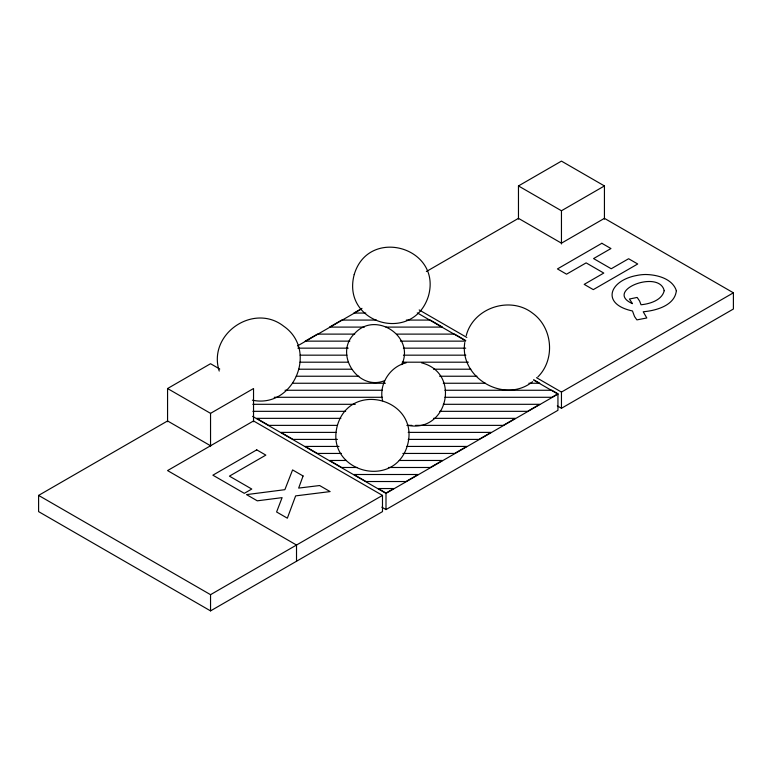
<?xml version="1.0" encoding="UTF-8"?>
<svg xmlns="http://www.w3.org/2000/svg" width="772" height="772" viewBox="0 0 772 772"><rect width="100%" height="100%" fill="white"/><g stroke="black" fill="none" stroke-linecap="round" stroke-linejoin="round"><path stroke-width="1.16" d="M401.749 364.654C415.249 336.563 375.481 310.344 354.686 333.485C333.485 353.286 357.658 391.549 384.62 380.664M466.23 335.608C473.304 307.758 510.089 295.608 532.583 313.171C552.704 327.704 555.522 359.366 537.852 376.968M167.563 421.734L167.563 388.528L210.544 363.718L219.759 369.035M518.466 219.142L518.466 185.936L561.456 161.116L604.437 185.936L604.437 219.142M361.981 308.375L353.875 313.056L365.774 313.056M296.516 561.244L296.516 545.042L167.563 470.582L253.534 420.952L382.487 495.402L382.487 511.614L210.544 610.884L38.6 511.614L38.6 495.402L167.563 420.952L210.544 445.762M297.423 345.972L360.987 309.273M426.356 271.532L518.466 218.351L561.456 243.17L604.437 218.351L733.4 292.81L733.4 309.012L561.456 408.282L557.297 405.889M167.563 388.528L210.544 413.348L253.534 388.528L253.534 421.734M518.466 185.936L561.456 210.756L604.437 185.936M532.583 381.686C504.656 404.229 459.215 377.99 464.773 342.536M38.6 495.402L210.544 594.672L382.487 495.402M252.608 416.369L386 493.376L557.944 394.106L557.944 410.308L386 509.588L381.831 507.175M536.492 377.672L561.456 392.079L733.4 292.81M406.149 362.85C389.841 366.575 378.56 384.514 382.603 400.784M376.427 320.071L341.716 320.071L329.557 327.096L364.384 327.096M406.342 320.071L430.284 320.071L442.443 327.096L386 327.096M354.705 334.112L317.398 334.112L305.239 341.137L349.841 341.137M396.827 334.112L454.602 334.112L465.748 340.548M400.465 341.137L465.555 341.137M297.876 348.153L348.23 348.153M403.38 348.153L465.728 348.153M300.144 355.168L346.975 355.168M403.409 355.168L465.854 355.168M300.028 362.193L348.124 362.193M402.231 362.193L468.363 362.193M298.735 369.209L351.694 369.209M433.546 369.209L470.852 369.209M296.255 376.234L358.893 376.234M439.606 376.234L476.951 376.234M292.569 383.25L385.402 383.25M443.263 383.25L485.463 383.25M528.859 383.25L539.705 383.25L533.626 379.737M285.042 390.265L382.391 390.265M444.894 390.265L551.864 390.265L557.944 393.778L551.864 397.29L444.894 397.29M274.224 397.29L382.391 397.29M252.791 404.306L355.255 404.306M443.263 404.306L539.705 404.306L527.546 411.331L439.606 411.331M252.888 411.331L345.644 411.331M340.867 418.347L256.613 418.347L268.772 425.372L337.306 425.372M433.546 418.347L515.387 418.347L503.228 425.372L415.461 425.372M407.037 425.372L411.852 425.372M336.167 432.388L280.921 432.388L293.08 439.403L337.441 439.403M408.214 432.388L491.079 432.388L478.92 439.403L408.176 439.403M338.995 446.428L305.239 446.428L317.398 453.444L341.475 453.444M406.487 446.428L466.761 446.428L454.602 453.444L402.849 453.444M346.367 460.469L329.557 460.469L341.716 467.485L357.272 467.485M399.211 460.469L442.443 460.469L430.284 467.485L388.393 467.485M252.386 400.185C293.688 408.928 318.46 350.256 283.749 326.247C253.438 302.383 207.379 334.382 219.219 371.052M407.249 425.237C447.538 433.864 461.637 372.837 421.551 362.85M419.186 309.939L466.819 337.441M417.266 312.882L465.198 340.558M533.973 380.268L557.944 394.106M561.456 210.756L561.456 243.962M561.456 392.079L561.456 408.282M386 493.376L386 509.588M210.544 413.348L210.544 446.554M210.544 594.672L210.544 610.884M664.2 290.687C662.087 300.231 649.706 303.965 641.021 304.757L639.602 301.032L637.161 297.432L629.431 299.025L632.471 303.647C603.347 290.716 659.249 269.042 664.2 290.687M676.349 290.677C674.863 305.577 655.92 310.682 643.221 311.763L646.811 317.977L636.881 319.888L634.555 316.559L632.471 310.971C600.761 304.168 609.089 280.612 636.639 275.498A27.937 16.125 0 0 1 645.431 274.504C656.924 274.629 672.402 278.538 676.349 290.677M354.203 274.581C341.118 323.748 413.358 344.418 428.45 296.014C442.221 247.262 368.505 226.167 354.203 274.581M337.441 425.266C324.452 471.229 393.942 491.108 407.423 445.473C420.412 399.51 350.922 379.631 337.441 425.266M303.078 475.977L298.658 488.087L319.627 485.54L330.107 491.59L295.628 495.885L287.348 518.186L276.598 511.971L282.108 497.641L257.288 500.825L246.529 494.611L284.868 489.68L292.588 469.926L303.078 475.977M601.851 243.286L557.442 268.926L566.542 274.185L586.131 262.876L603.781 273.066L584.192 284.376L593.301 289.625L637.711 263.985L628.611 258.736L611.231 268.762L593.572 258.572L610.951 248.545L601.851 243.286M256.738 449.864L212.879 475.185L244.319 493.337L251.768 489.043L229.429 476.141L265.838 455.113L256.738 449.864M393.807 488.541L386 493.047L378.193 488.541L393.807 488.541M418.125 474.5L405.966 481.525L366.034 481.525L353.875 474.5L418.125 474.5"/></g></svg>
